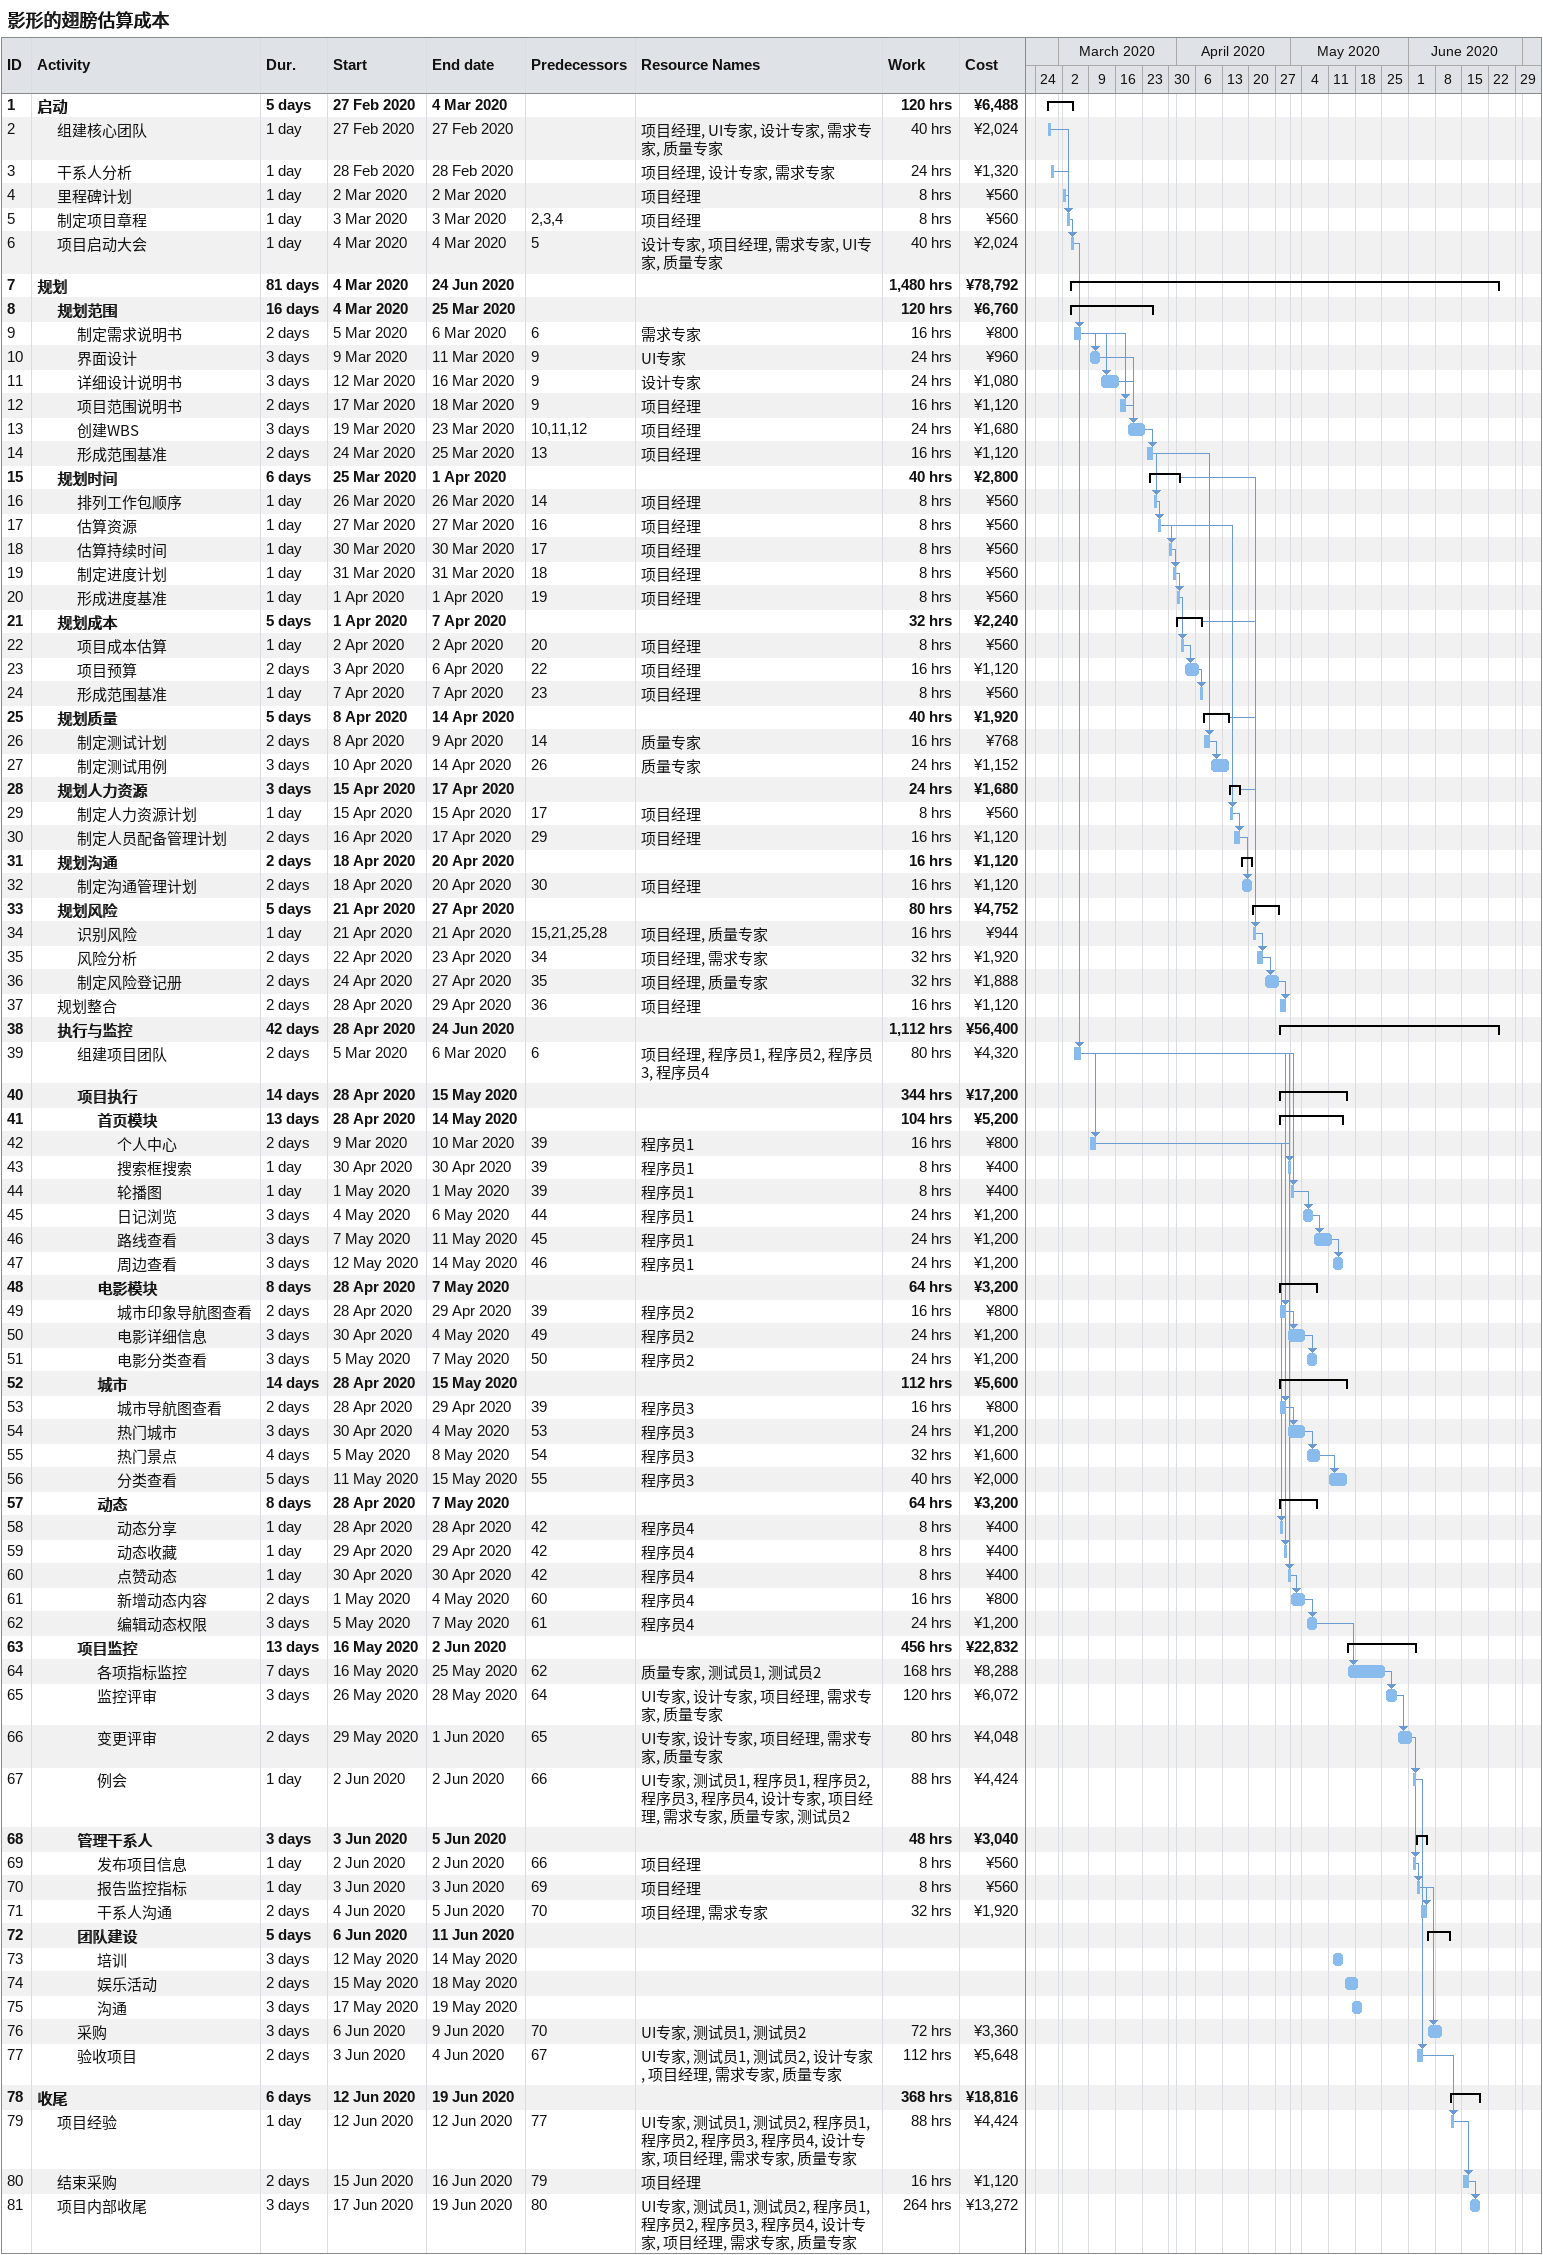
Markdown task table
影形的翅膀估算成本

| ID | Level | Task | Duration | Start | Finish | Predecessors | Resources | Work (h) | Cost (¥) |
|---|---|---|---|---|---|---|---|---|---|
| 1 | 1 | **启动** | 5d | 2020-02-27 | 2020-03-04 |  |  | 120 | 6488 |
| 2 | 2 | 组建核心团队 | 1d | 2020-02-27 | 2020-02-27 |  | 项目经理, UI专家, 设计专家, 需求专家, 质量专家 | 40 | 2024 |
| 3 | 2 | 干系人分析 | 1d | 2020-02-28 | 2020-02-28 |  | 项目经理, 设计专家, 需求专家 | 24 | 1320 |
| 4 | 2 | 里程碑计划 | 1d | 2020-03-02 | 2020-03-02 |  | 项目经理 | 8 | 560 |
| 5 | 2 | 制定项目章程 | 1d | 2020-03-03 | 2020-03-03 | 2, 3, 4 | 项目经理 | 8 | 560 |
| 6 | 2 | 项目启动大会 | 1d | 2020-03-04 | 2020-03-04 | 5 | 设计专家, 项目经理, 需求专家, UI专家, 质量专家 | 40 | 2024 |
| 7 | 1 | **规划** | 81d | 2020-03-04 | 2020-06-24 |  |  | 1480 | 78792 |
| 8 | 2 | **规划范围** | 16d | 2020-03-04 | 2020-03-25 |  |  | 120 | 6760 |
| 9 | 3 | 制定需求说明书 | 2d | 2020-03-05 | 2020-03-06 | 6 | 需求专家 | 16 | 800 |
| 10 | 3 | 界面设计 | 3d | 2020-03-09 | 2020-03-11 | 9 | UI专家 | 24 | 960 |
| 11 | 3 | 详细设计说明书 | 3d | 2020-03-12 | 2020-03-16 | 9 | 设计专家 | 24 | 1080 |
| 12 | 3 | 项目范围说明书 | 2d | 2020-03-17 | 2020-03-18 | 9 | 项目经理 | 16 | 1120 |
| 13 | 3 | 创建WBS | 3d | 2020-03-19 | 2020-03-23 | 10, 11, 12 | 项目经理 | 24 | 1680 |
| 14 | 3 | 形成范围基准 | 2d | 2020-03-24 | 2020-03-25 | 13 | 项目经理 | 16 | 1120 |
| 15 | 2 | **规划时间** | 6d | 2020-03-25 | 2020-04-01 |  |  | 40 | 2800 |
| 16 | 3 | 排列工作包顺序 | 1d | 2020-03-26 | 2020-03-26 | 14 | 项目经理 | 8 | 560 |
| 17 | 3 | 估算资源 | 1d | 2020-03-27 | 2020-03-27 | 16 | 项目经理 | 8 | 560 |
| 18 | 3 | 估算持续时间 | 1d | 2020-03-30 | 2020-03-30 | 17 | 项目经理 | 8 | 560 |
| 19 | 3 | 制定进度计划 | 1d | 2020-03-31 | 2020-03-31 | 18 | 项目经理 | 8 | 560 |
| 20 | 3 | 形成进度基准 | 1d | 2020-04-01 | 2020-04-01 | 19 | 项目经理 | 8 | 560 |
| 21 | 2 | **规划成本** | 5d | 2020-04-01 | 2020-04-07 |  |  | 32 | 2240 |
| 22 | 3 | 项目成本估算 | 1d | 2020-04-02 | 2020-04-02 | 20 | 项目经理 | 8 | 560 |
| 23 | 3 | 项目预算 | 2d | 2020-04-03 | 2020-04-06 | 22 | 项目经理 | 16 | 1120 |
| 24 | 3 | 形成范围基准 | 1d | 2020-04-07 | 2020-04-07 | 23 | 项目经理 | 8 | 560 |
| 25 | 2 | **规划质量** | 5d | 2020-04-08 | 2020-04-14 |  |  | 40 | 1920 |
| 26 | 3 | 制定测试计划 | 2d | 2020-04-08 | 2020-04-09 | 14 | 质量专家 | 16 | 768 |
| 27 | 3 | 制定测试用例 | 3d | 2020-04-10 | 2020-04-14 | 26 | 质量专家 | 24 | 1152 |
| 28 | 2 | **规划人力资源** | 3d | 2020-04-15 | 2020-04-17 |  |  | 24 | 1680 |
| 29 | 3 | 制定人力资源计划 | 1d | 2020-04-15 | 2020-04-15 | 17 | 项目经理 | 8 | 560 |
| 30 | 3 | 制定人员配备管理计划 | 2d | 2020-04-16 | 2020-04-17 | 29 | 项目经理 | 16 | 1120 |
| 31 | 2 | **规划沟通** | 2d | 2020-04-18 | 2020-04-20 |  |  | 16 | 1120 |
| 32 | 3 | 制定沟通管理计划 | 2d | 2020-04-18 | 2020-04-20 | 30 | 项目经理 | 16 | 1120 |
| 33 | 2 | **规划风险** | 5d | 2020-04-21 | 2020-04-27 |  |  | 80 | 4752 |
| 34 | 3 | 识别风险 | 1d | 2020-04-21 | 2020-04-21 | 15, 21, 25, 28 | 项目经理, 质量专家 | 16 | 944 |
| 35 | 3 | 风险分析 | 2d | 2020-04-22 | 2020-04-23 | 34 | 项目经理, 需求专家 | 32 | 1920 |
| 36 | 3 | 制定风险登记册 | 2d | 2020-04-24 | 2020-04-27 | 35 | 项目经理, 质量专家 | 32 | 1888 |
| 37 | 2 | 规划整合 | 2d | 2020-04-28 | 2020-04-29 | 36 | 项目经理 | 16 | 1120 |
| 38 | 2 | **执行与监控** | 42d | 2020-04-28 | 2020-06-24 |  |  | 1112 | 56400 |
| 39 | 3 | 组建项目团队 | 2d | 2020-03-05 | 2020-03-06 | 6 | 项目经理, 程序员1, 程序员2, 程序员3, 程序员4 | 80 | 4320 |
| 40 | 3 | **项目执行** | 14d | 2020-04-28 | 2020-05-15 |  |  | 344 | 17200 |
| 41 | 4 | **首页模块** | 13d | 2020-04-28 | 2020-05-14 |  |  | 104 | 5200 |
| 42 | 5 | 个人中心 | 2d | 2020-03-09 | 2020-03-10 | 39 | 程序员1 | 16 | 800 |
| 43 | 5 | 搜索框搜索 | 1d | 2020-04-30 | 2020-04-30 | 39 | 程序员1 | 8 | 400 |
| 44 | 5 | 轮播图 | 1d | 2020-05-01 | 2020-05-01 | 39 | 程序员1 | 8 | 400 |
| 45 | 5 | 日记浏览 | 3d | 2020-05-04 | 2020-05-06 | 44 | 程序员1 | 24 | 1200 |
| 46 | 5 | 路线查看 | 3d | 2020-05-07 | 2020-05-11 | 45 | 程序员1 | 24 | 1200 |
| 47 | 5 | 周边查看 | 3d | 2020-05-12 | 2020-05-14 | 46 | 程序员1 | 24 | 1200 |
| 48 | 4 | **电影模块** | 8d | 2020-04-28 | 2020-05-07 |  |  | 64 | 3200 |
| 49 | 5 | 城市印象导航图查看 | 2d | 2020-04-28 | 2020-04-29 | 39 | 程序员2 | 16 | 800 |
| 50 | 5 | 电影详细信息 | 3d | 2020-04-30 | 2020-05-04 | 49 | 程序员2 | 24 | 1200 |
| 51 | 5 | 电影分类查看 | 3d | 2020-05-05 | 2020-05-07 | 50 | 程序员2 | 24 | 1200 |
| 52 | 4 | **城市** | 14d | 2020-04-28 | 2020-05-15 |  |  | 112 | 5600 |
| 53 | 5 | 城市导航图查看 | 2d | 2020-04-28 | 2020-04-29 | 39 | 程序员3 | 16 | 800 |
| 54 | 5 | 热门城市 | 3d | 2020-04-30 | 2020-05-04 | 53 | 程序员3 | 24 | 1200 |
| 55 | 5 | 热门景点 | 4d | 2020-05-05 | 2020-05-08 | 54 | 程序员3 | 32 | 1600 |
| 56 | 5 | 分类查看 | 5d | 2020-05-11 | 2020-05-15 | 55 | 程序员3 | 40 | 2000 |
| 57 | 4 | **动态** | 8d | 2020-04-28 | 2020-05-07 |  |  | 64 | 3200 |
| 58 | 5 | 动态分享 | 1d | 2020-04-28 | 2020-04-28 | 42 | 程序员4 | 8 | 400 |
| 59 | 5 | 动态收藏 | 1d | 2020-04-29 | 2020-04-29 | 42 | 程序员4 | 8 | 400 |
| 60 | 5 | 点赞动态 | 1d | 2020-04-30 | 2020-04-30 | 42 | 程序员4 | 8 | 400 |
| 61 | 5 | 新增动态内容 | 2d | 2020-05-01 | 2020-05-04 | 60 | 程序员4 | 16 | 800 |
| 62 | 5 | 编辑动态权限 | 3d | 2020-05-05 | 2020-05-07 | 61 | 程序员4 | 24 | 1200 |
| 63 | 3 | **项目监控** | 13d | 2020-05-16 | 2020-06-02 |  |  | 456 | 22832 |
| 64 | 4 | 各项指标监控 | 7d | 2020-05-16 | 2020-05-25 | 62 | 质量专家, 测试员1, 测试员2 | 168 | 8288 |
| 65 | 4 | 监控评审 | 3d | 2020-05-26 | 2020-05-28 | 64 | UI专家, 设计专家, 项目经理, 需求专家, 质量专家 | 120 | 6072 |
| 66 | 4 | 变更评审 | 2d | 2020-05-29 | 2020-06-01 | 65 | UI专家, 设计专家, 项目经理, 需求专家, 质量专家 | 80 | 4048 |
| 67 | 4 | 例会 | 1d | 2020-06-02 | 2020-06-02 | 66 | UI专家, 测试员1, 程序员1, 程序员2, 程序员3, 程序员4, 设计专家, 项目经理, 需求专家, 质量专家, 测试员2 | 88 | 4424 |
| 68 | 3 | **管理干系人** | 3d | 2020-06-03 | 2020-06-05 |  |  | 48 | 3040 |
| 69 | 4 | 发布项目信息 | 1d | 2020-06-02 | 2020-06-02 | 66 | 项目经理 | 8 | 560 |
| 70 | 4 | 报告监控指标 | 1d | 2020-06-03 | 2020-06-03 | 69 | 项目经理 | 8 | 560 |
| 71 | 4 | 干系人沟通 | 2d | 2020-06-04 | 2020-06-05 | 70 | 项目经理, 需求专家 | 32 | 1920 |
| 72 | 3 | **团队建设** | 5d | 2020-06-06 | 2020-06-11 |  |  |  |  |
| 73 | 4 | 培训 | 3d | 2020-05-12 | 2020-05-14 |  |  |  |  |
| 74 | 4 | 娱乐活动 | 2d | 2020-05-15 | 2020-05-18 |  |  |  |  |
| 75 | 4 | 沟通 | 3d | 2020-05-17 | 2020-05-19 |  |  |  |  |
| 76 | 3 | 采购 | 3d | 2020-06-06 | 2020-06-09 | 70 | UI专家, 测试员1, 测试员2 | 72 | 3360 |
| 77 | 3 | 验收项目 | 2d | 2020-06-03 | 2020-06-04 | 67 | UI专家, 测试员1, 测试员2, 设计专家, 项目经理, 需求专家, 质量专家 | 112 | 5648 |
| 78 | 1 | **收尾** | 6d | 2020-06-12 | 2020-06-19 |  |  | 368 | 18816 |
| 79 | 2 | 项目经验 | 1d | 2020-06-12 | 2020-06-12 | 77 | UI专家, 测试员1, 测试员2, 程序员1, 程序员2, 程序员3, 程序员4, 设计专家, 项目经理, 需求专家, 质量专家 | 88 | 4424 |
| 80 | 2 | 结束采购 | 2d | 2020-06-15 | 2020-06-16 | 79 | 项目经理 | 16 | 1120 |
| 81 | 2 | 项目内部收尾 | 3d | 2020-06-17 | 2020-06-19 | 80 | UI专家, 测试员1, 测试员2, 程序员1, 程序员2, 程序员3, 程序员4, 设计专家, 项目经理, 需求专家, 质量专家 | 264 | 13272 |
